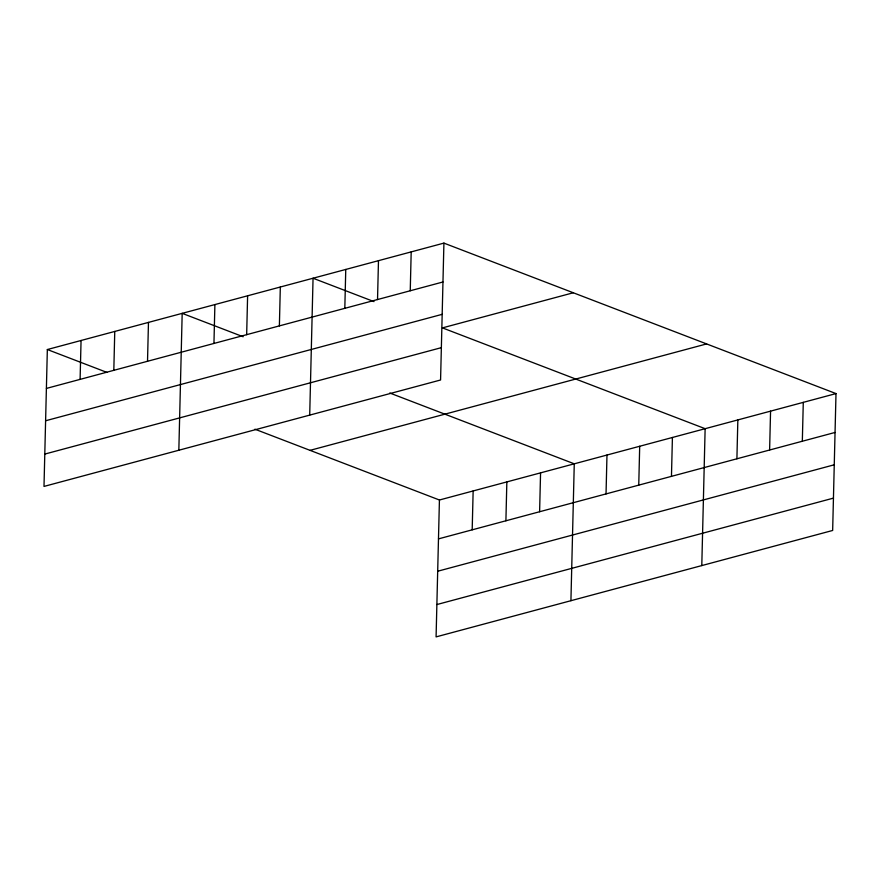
<?xml version="1.0" encoding="UTF-8"?>
<svg xmlns="http://www.w3.org/2000/svg" width="880" height="880" viewBox="0 0 880 880"><rect width="100%" height="100%" fill="white"/><g stroke="black" fill="none" stroke-linecap="round" stroke-linejoin="round"><path stroke-width="1.32" d="M47.344 349.536L44 486.42L440.572 379.995L443.916 243.111L47.344 349.536L107.063 372.449M80.102 379.368L81.059 340.494M113.817 370.326L114.763 331.441M147.521 361.273L148.467 322.399M178.838 450.241L182.182 313.346L243.144 336.743M213.95 343.453L214.896 304.568M246.664 334.675L247.61 295.79M279.378 325.886L280.324 287.012M309.705 415.118L313.049 278.234L374.011 301.62M344.817 308.33L345.763 269.445M377.531 299.552L378.477 260.667M410.245 290.774L411.191 251.889M254.925 429.198L439.428 500.005L436.084 636.889L832.656 530.464L836 393.58L443.916 243.111M472.186 529.837L473.143 490.952M505.901 520.795L506.847 481.91M539.605 511.742L540.562 472.868M570.922 600.71L574.266 463.815L389.763 393.008M606.034 493.922L606.98 455.037M638.748 485.133L639.694 446.259M671.462 476.355L672.419 437.481M701.789 565.587L705.133 428.692L442.431 327.888L573.298 292.765M736.901 458.799L737.847 419.914M769.615 450.021L770.561 411.136M802.329 441.232L803.286 402.358M46.398 388.421L442.959 281.985M45.606 420.761L442.167 314.336M44.792 454.08L441.353 347.655M310.046 450.351L706.607 343.926M439.428 500.005L836 393.58M438.482 538.879L835.054 432.454M437.69 571.23L834.262 464.794M436.876 604.549L833.448 498.124"/></g></svg>
